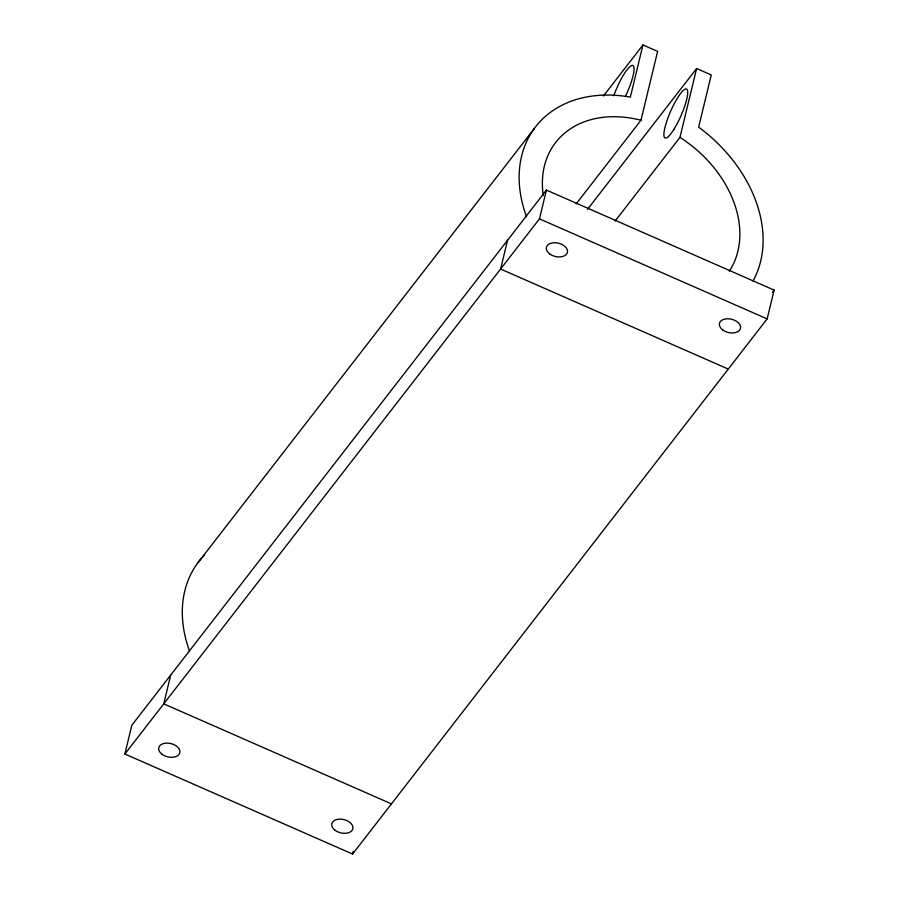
<?xml version="1.0" encoding="UTF-8"?>
<svg xmlns="http://www.w3.org/2000/svg" width="899" height="899" viewBox="0 0 899 899"><rect width="100%" height="100%" fill="white"/><g stroke="black" fill="none" stroke-linecap="round" stroke-linejoin="round"><path stroke-width="1.35" d="M124.882 754.014L131.85 725.223L546.423 190.071L774.118 290.107L767.15 318.898L352.577 854.05L124.882 754.014L539.467 218.862L546.423 190.071M170.709 675.059L163.753 703.838L391.436 803.875M352.577 854.05L353.206 851.432M507.564 240.247L500.597 269.037L728.291 369.073M576.135 203.938L640.976 120.241L657.63 51.389L642.965 44.95L630.345 97.126A133.58 99.744 37.8 0 0 526.544 216.749M615.118 221.064L679.959 137.367L696.613 68.515L711.278 74.965L698.647 127.141A133.58 99.744 37.8 0 1 753.002 281.005M197.488 563.302L534.332 128.49M603.443 95.968L642.965 44.95M587.485 209.388L696.613 68.515M772.432 292.287L774.118 290.107M539.467 218.862L767.15 318.898M543.299 195.622A108.138 80.753 37.8 0 1 640.976 120.241M679.959 137.367A108.138 80.753 37.8 0 1 729.303 271.172M189.644 651.393A133.58 99.744 37.8 0 1 204.635 554.919M613.77 95.777A26.712 5.641 -66.3 0 1 632.469 65.38A26.712 5.641 -66.3 0 1 625.401 96.407M722.83 329.989A10.81 6.821 13.6 0 0 740.36 328.82A10.81 6.821 13.6 0 0 726.718 318.797A10.81 6.821 13.6 0 0 722.83 329.989M549.783 253.968A10.81 6.821 13.6 0 0 567.314 252.788A10.81 6.821 13.6 0 0 553.672 242.775A10.81 6.821 13.6 0 0 549.783 253.968M162.146 754.328A10.81 6.821 13.6 0 0 179.688 753.148A10.81 6.821 13.6 0 0 166.045 743.136A10.81 6.821 13.6 0 0 162.146 754.328M335.192 830.361A10.81 6.821 13.6 0 0 352.723 829.181A10.81 6.821 13.6 0 0 339.08 819.169A10.81 6.821 13.6 0 0 335.192 830.361M674.014 129.175A26.712 5.641 -66.3 0 0 686.915 89.293A26.712 5.641 -66.3 0 0 666.496 122.05A26.712 5.641 -66.3 0 0 674.014 129.175"/></g></svg>
